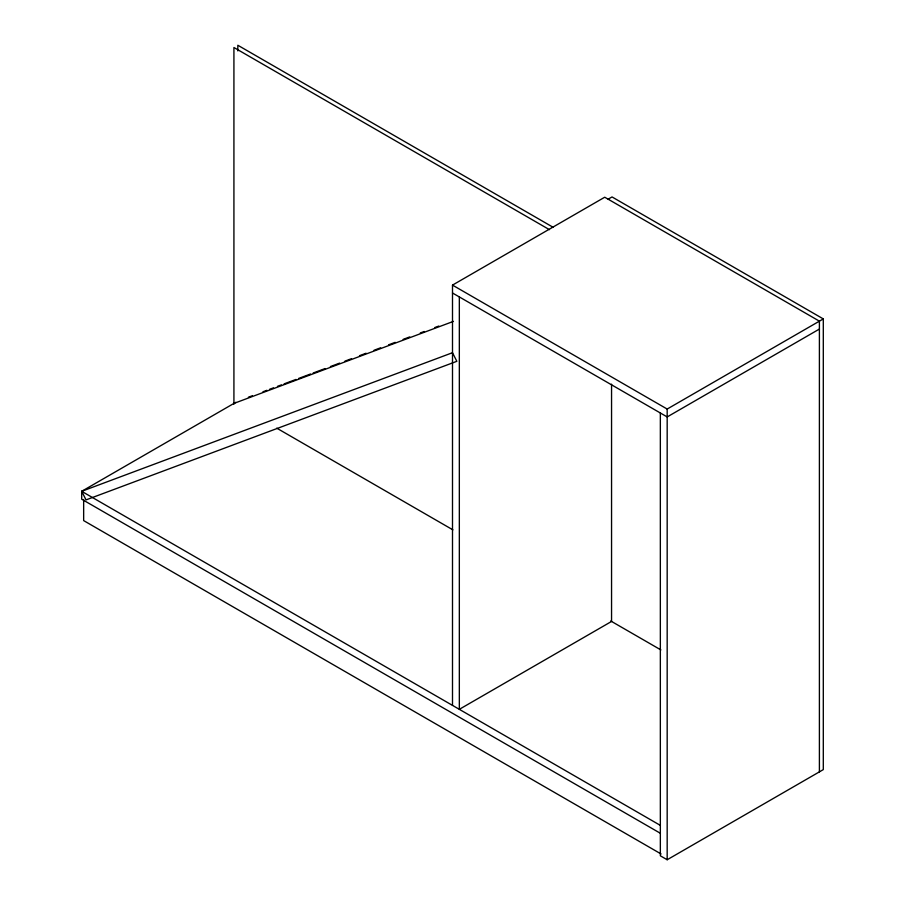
<?xml version="1.0" encoding="UTF-8"?>
<svg xmlns="http://www.w3.org/2000/svg" width="905" height="905" viewBox="0 0 905 905"><rect width="100%" height="100%" fill="white"/><g stroke="black" fill="none" stroke-linecap="round" stroke-linejoin="round"><path stroke-width="1.36" d="M660.345 833.267L81.699 499.198L81.699 491.313L235.877 402.295M452.5 705.391L452.5 285.109L604.721 197.222L819.398 321.162L819.398 771.863M608.137 199.202L612.04 196.939L823.301 318.911L823.301 769.612L667.177 859.75L660.345 855.802L660.345 412.997M452.5 285.109L667.177 409.049L823.301 318.911M819.398 329.058L667.177 416.934L452.5 292.994M248.4 397.216L252.371 395.734M262.948 391.775L266.918 390.293M269.566 389.308L273.525 387.826M277.496 386.344L281.466 384.863M284.113 383.867L296.014 379.421M298.65 378.437L310.551 373.991M313.198 372.996L325.099 368.55M330.393 366.57L339.647 363.109M344.929 361.14L351.547 358.663M359.477 355.699L366.095 353.233M374.025 350.269L380.632 347.792M388.573 344.828L395.18 342.35M403.121 339.386L409.727 336.92M420.305 332.961L424.275 331.479M434.853 327.531L438.823 326.049M233.92 403.426L453.428 321.377M81.699 491.313L452.5 352.712L456.844 361.31L86.043 499.899L81.699 491.313L660.345 825.383M553.34 227.415L237.823 45.25L237.823 50.895M549.437 229.666L233.92 47.501L233.92 404.241M276.738 428.144L452.907 529.855M610.717 620.966L660.876 649.914M661.069 853.969L83.656 520.601L83.656 499.481M667.177 409.049L667.177 859.75M611.554 384.184L611.554 621.441L459.333 709.328L459.333 296.942"/></g></svg>
